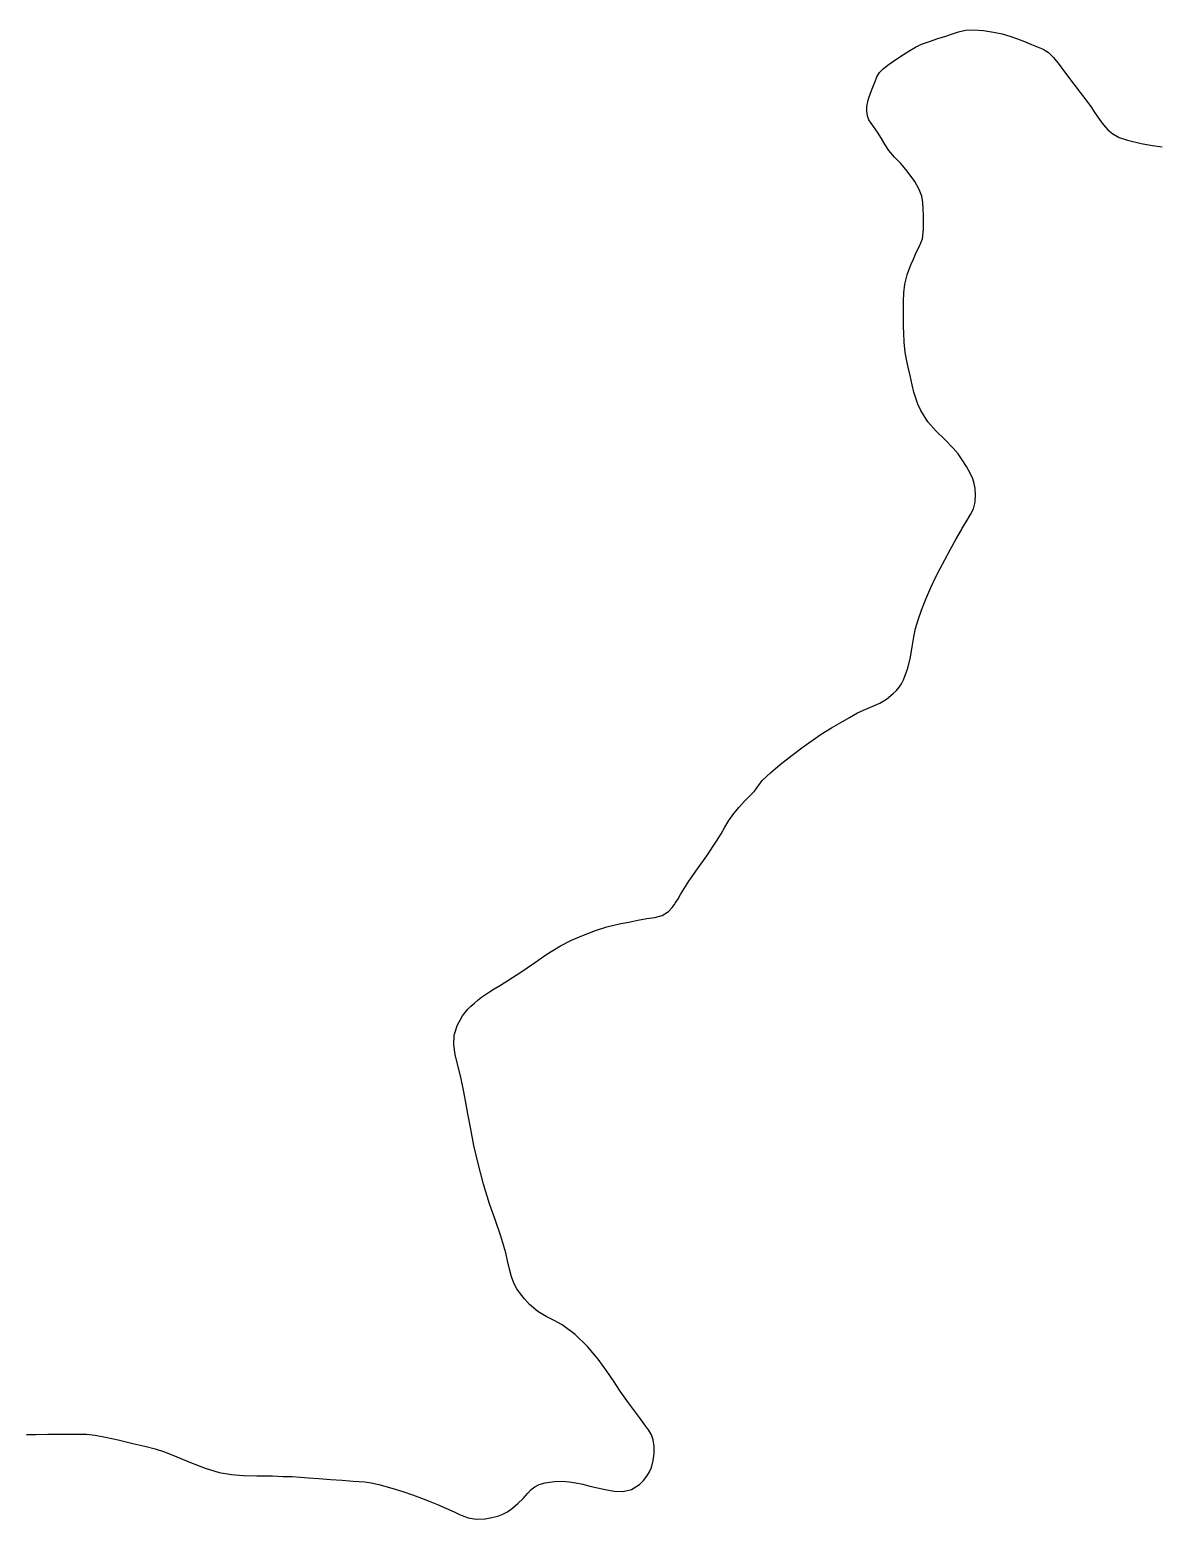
# Model space of a CAD drawing. Header units: inches. Extents: x 11258954 to 11313122, y 3645444 to 3695200.
# Drawn here: x 11273143 to 11273668, y 3691146 to 3691839 of the extents above; entities that cross this region are included whole.
import ezdxf

# ---------------------------------------------------------------- set-up
doc = ezdxf.new("R2010")
doc.units = ezdxf.units.IN
doc.header["$MEASUREMENT"] = 0
for name, color, linetype in [('CorporateLimit', 22, 'Continuous'), ('VotingPrecinct', 233, 'Continuous'), ('Ward', 133, 'Continuous')]:
    doc.layers.add(name, color=color, linetype=linetype)

msp = doc.modelspace()

# ---------------------------------------------------------------- linework, layer by layer
at = {"layer": 'CorporateLimit'}
msp.add_polyline3d([(11273141.219, 3691185.375, 0), (11273145.594, 3691185.375, 0), (11273151.094, 3691185.4375, 0), (11273169.1565, 3691185.5625, 0), (11273173.219, 3691185, 0), (11273178, 3691184.125, 0), (11273183.8125, 3691182.8125, 0), (11273190.719, 3691181.1875, 0), (11273196.2815, 3691179.875, 0), (11273201, 3691178.6875, 0), (11273205.344, 3691177.25, 0), (11273211.094, 3691174.9375, 0), (11273217.5315, 3691172.25, 0), (11273224.2815, 3691169.6875, 0), (11273230.875, 3691167.6875, 0), (11273236.5315, 3691166.6875, 0), (11273242.25, 3691166.3125, 0), (11273248.4375, 3691166.1875, 0), (11273255.625, 3691166.0625, 0), (11273260.5315, 3691165.875, 0), (11273264.844, 3691165.75, 0), (11273268.6875, 3691165.5, 0), (11273272.375, 3691165.25, 0), (11273277.25, 3691164.875, 0), (11273282.625, 3691164.4375, 0), (11273288.0315, 3691164.0625, 0), (11273293.125, 3691163.6875, 0), (11273295.844, 3691163.5, 0), (11273298.5625, 3691163.25, 0), (11273301.5625, 3691162.8125, 0), (11273305.094, 3691162.0625, 0), (11273311.219, 3691160.4375, 0), (11273316.375, 3691158.8125, 0), (11273320.875, 3691157.25, 0), (11273325.0625, 3691155.6875, 0), (11273328.5625, 3691154.3125, 0), (11273332.4065, 3691152.75, 0), (11273336.375, 3691151.0625, 0), (11273340.219, 3691149.3125, 0), (11273342.75, 3691148.1875, 0), (11273343.5, 3691147.8125, 0), (11273346.7815, 3691146.5625, 0), (11273350.4065, 3691145.9375, 0), (11273354.594, 3691146.125, 0), (11273357.719, 3691146.6875, 0), (11273360.4375, 3691147.375, 0), (11273362.8125, 3691148.25, 0), (11273364.9375, 3691149.3125, 0), (11273367.4065, 3691151.0625, 0), (11273369.875, 3691153.25, 0), (11273372.2815, 3691155.625, 0), (11273374.5315, 3691158.0625, 0), (11273376.0625, 3691159.6875, 0), (11273377.719, 3691161.0625, 0), (11273379.7815, 3691162.125, 0), (11273382.5, 3691162.875, 0), (11273386.875, 3691163.4375, 0), (11273390.5315, 3691163.5625, 0), (11273393.75, 3691163.375, 0), (11273396.875, 3691162.875, 0), (11273400.0315, 3691162.1875, 0), (11273403.375, 3691161.375, 0), (11273406.875, 3691160.5, 0), (11273410.4375, 3691159.6875, 0), (11273414.625, 3691158.9375, 0), (11273418.75, 3691158.8125, 0), (11273422.719, 3691159.6875, 0), (11273426.4065, 3691162.0625, 0), (11273428.3125, 3691164, 0), (11273429.844, 3691165.9375, 0), (11273431.0625, 3691167.9375, 0), (11273432, 3691170.0625, 0), (11273432.844, 3691173.1875, 0), (11273433.25, 3691176.5, 0), (11273433.25, 3691179.8125, 0), (11273432.7815, 3691182.8125, 0), (11273431.9375, 3691185.25, 0), (11273430.625, 3691187.5, 0), (11273428.7815, 3691190, 0), (11273426.4065, 3691193.1875, 0), (11273421.344, 3691200.0625, 0), (11273417.5, 3691205.5625, 0), (11273414.3125, 3691210.25, 0), (11273411.25, 3691214.75, 0), (11273407.125, 3691220.375, 0), (11273402.1565, 3691226.3125, 0), (11273396.5315, 3691231.875, 0), (11273390.5, 3691236.3125, 0), (11273386.75, 3691238.3125, 0), (11273382.969, 3691240.1875, 0), (11273379.1565, 3691242.5625, 0), (11273375.3125, 3691245.875, 0), (11273372.969, 3691248.4375, 0), (11273371, 3691250.8125, 0), (11273369.4065, 3691253.125, 0), (11273368.1565, 3691255.4375, 0), (11273366.9375, 3691258.625, 0), (11273365.9065, 3691262.25, 0), (11273365.0315, 3691266.0625, 0), (11273364.1565, 3691269.8125, 0), (11273361.9375, 3691277.5625, 0), (11273359.375, 3691284.8125, 0), (11273356.594, 3691292.5625, 0), (11273353.7815, 3691301.75, 0), (11273351.3125, 3691311.3125, 0), (11273349.4065, 3691319.75, 0), (11273347.875, 3691327.375, 0), (11273346.594, 3691334.4375, 0), (11273345.625, 3691339.6875, 0), (11273344.5, 3691345.5, 0), (11273343.219, 3691351.5625, 0), (11273341.8125, 3691357.5625, 0), (11273340.719, 3691362.125, 0), (11273340.0315, 3691366.5625, 0), (11273340.25, 3691371.125, 0), (11273341.8125, 3691375.9375, 0), (11273342.9375, 3691378.125, 0), (11273344.125, 3691380, 0), (11273345.344, 3691381.625, 0), (11273346.594, 3691383.125, 0), (11273348, 3691384.5625, 0), (11273349.625, 3691386, 0), (11273351.344, 3691387.4375, 0), (11273352.969, 3691388.6875, 0), (11273354.7815, 3691390, 0), (11273356.6565, 3691391.25, 0), (11273358.844, 3691392.5625, 0), (11273361.75, 3691394.3125, 0), (11273370.8125, 3691400.0625, 0), (11273377.5625, 3691404.75, 0), (11273383.375, 3691408.8125, 0), (11273389.6875, 3691412.625, 0), (11273394.844, 3691415.25, 0), (11273400.3125, 3691417.625, 0), (11273405.875, 3691419.75, 0), (11273411.25, 3691421.4375, 0), (11273414.5, 3691422.25, 0), (11273417.8125, 3691422.9375, 0), (11273421.4375, 3691423.6875, 0), (11273425.594, 3691424.625, 0), (11273429.875, 3691425.375, 0), (11273433.625, 3691425.875, 0), (11273436.969, 3691426.75, 0), (11273439.969, 3691428.625, 0), (11273441.6565, 3691430.4375, 0), (11273442.6565, 3691431.8125, 0), (11273443.094, 3691432.4375, 0), (11273444.375, 3691434.5, 0), (11273445.5625, 3691436.5625, 0), (11273449.375, 3691442.625, 0), (11273453.469, 3691448.4375, 0), (11273457.7815, 3691454.5, 0), (11273462.3125, 3691461.3125, 0), (11273464.375, 3691464.75, 0), (11273466.125, 3691467.875, 0), (11273467.969, 3691470.875, 0), (11273470.2815, 3691474.125, 0), (11273472.75, 3691477.125, 0), (11273475.1875, 3691479.75, 0), (11273477.5315, 3691482.1875, 0), (11273479.875, 3691484.5, 0), (11273483.4375, 3691489.5, 0), (11273487.344, 3691493.0625, 0), (11273491.9065, 3691496.9375, 0), (11273497.4375, 3691501.25, 0), (11273502.594, 3691505.125, 0), (11273506.7815, 3691508.1875, 0), (11273510.9065, 3691511, 0), (11273515.7815, 3691514, 0), (11273520.094, 3691516.5625, 0), (11273524.0625, 3691518.875, 0), (11273527.9065, 3691520.9375, 0), (11273531.75, 3691522.75, 0), (11273534.9375, 3691524.0625, 0), (11273538.1875, 3691525.5, 0), (11273541.4065, 3691527.375, 0), (11273544.5, 3691529.9375, 0), (11273546, 3691531.4375, 0), (11273547.25, 3691532.875, 0), (11273548.3125, 3691534.4375, 0), (11273549.2815, 3691536.375, 0), (11273551.219, 3691541.8125, 0), (11273552.5, 3691546.9375, 0), (11273553.344, 3691551.75, 0), (11273554.094, 3691556.3125, 0), (11273554.9065, 3691560.25, 0), (11273556.0315, 3691564.3125, 0), (11273557.5625, 3691568.75, 0), (11273559.6565, 3691573.875, 0), (11273562.0315, 3691579.25, 0), (11273564.0625, 3691583.6875, 0), (11273566.094, 3691587.75, 0), (11273568.4375, 3691592.1875, 0), (11273571.094, 3691597.0625, 0), (11273573.6565, 3691601.6875, 0), (11273576.219, 3691606.1875, 0), (11273576.469, 3691606.625, 0), (11273578.8125, 3691610.5625, 0), (11273580.375, 3691613.1875, 0), (11273581.75, 3691615.9375, 0), (11273582.6565, 3691619, 0), (11273582.8125, 3691622.5625, 0), (11273582.5625, 3691625.3125, 0), (11273582.125, 3691627.625, 0), (11273581.469, 3691629.8125, 0), (11273580.4065, 3691632.125, 0), (11273578.5625, 3691635.5, 0), (11273576.625, 3691638.625, 0), (11273574.625, 3691641.4375, 0), (11273572.4375, 3691644.0625, 0), (11273568.5315, 3691648.0625, 0), (11273564.469, 3691652, 0), (11273560.5625, 3691656.375, 0), (11273557.2815, 3691661.625, 0), (11273555.9375, 3691664.5625, 0), (11273554.9375, 3691667.3125, 0), (11273554.094, 3691670.1875, 0), (11273553.2815, 3691673.625, 0), (11273552.2815, 3691677.9375, 0), (11273551.4065, 3691681.8125, 0), (11273550.6875, 3691685.3125, 0), (11273550.094, 3691688.75, 0), (11273549.594, 3691693.1875, 0), (11273549.344, 3691697.875, 0), (11273549.3125, 3691700.25, 0), (11273549.25, 3691702.75, 0), (11273549.2815, 3691707.9375, 0), (11273549.3125, 3691712.3125, 0), (11273549.375, 3691716.3125, 0), (11273549.8125, 3691720.3125, 0), (11273550.9065, 3691724.6875, 0), (11273551.844, 3691727.375, 0), (11273552.844, 3691729.75, 0), (11273553.844, 3691732, 0), (11273554.875, 3691734.25, 0), (11273555.6565, 3691736, 0), (11273556.469, 3691737.8125, 0), (11273557.25, 3691739.625, 0), (11273558.0625, 3691741.4375, 0), (11273558.5315, 3691745.9375, 0), (11273558.5625, 3691749.25, 0), (11273558.5315, 3691752.375, 0), (11273558.469, 3691755.375, 0), (11273558.2815, 3691758.3125, 0), (11273557.719, 3691761.25, 0), (11273556.5315, 3691764.4375, 0), (11273554.469, 3691768.1875, 0), (11273551.0315, 3691773, 0), (11273547.9375, 3691776.5, 0), (11273545.125, 3691779.4375, 0), (11273542.5, 3691782.5625, 0), (11273540.719, 3691785.25, 0), (11273538.969, 3691788.125, 0), (11273537.1565, 3691791.0625, 0), (11273535.3125, 3691793.6875, 0), (11273534.1875, 3691795.1875, 0), (11273533.1565, 3691796.75, 0), (11273532.4375, 3691798.625, 0), (11273532.125, 3691800.875, 0), (11273532.1565, 3691802.5, 0), (11273532.3125, 3691803.9375, 0), (11273532.594, 3691805.1875, 0), (11273532.9375, 3691806.5, 0), (11273533.875, 3691809.25, 0), (11273534.9375, 3691812.0625, 0), (11273536.0315, 3691814.6875, 0), (11273536.9065, 3691816.875, 0), (11273538.0625, 3691818.8125, 0), (11273539.969, 3691820.75, 0), (11273542.5315, 3691822.75, 0), (11273545.6875, 3691824.8125, 0), (11273549.2815, 3691827.125, 0), (11273552.1565, 3691829.0625, 0), (11273554.8125, 3691830.625, 0), (11273557.6565, 3691832, 0), (11273561.3125, 3691833.3125, 0), (11273565.219, 3691834.5625, 0), (11273568.969, 3691835.6875, 0), (11273572.0315, 3691836.8125, 0), (11273574.7815, 3691837.75, 0), (11273578.0625, 3691838.4375, 0), (11273581.969, 3691838.6875, 0), (11273586.4065, 3691838.375, 0), (11273591.1875, 3691837.625, 0), (11273595.094, 3691836.8125, 0), (11273598.6565, 3691835.75, 0), (11273602.344, 3691834.4375, 0), (11273605.5625, 3691833.1875, 0), (11273608.844, 3691831.875, 0), (11273611.875, 3691830.625, 0), (11273614.3125, 3691829.625, 0), (11273616.6875, 3691828.1875, 0), (11273619.0625, 3691825.75, 0), (11273621.6875, 3691822.5, 0), (11273624.6875, 3691818.4375, 0), (11273628.469, 3691813.375, 0), (11273631.469, 3691809.5, 0), (11273634.094, 3691806.0625, 0), (11273636.6565, 3691802.5, 0), (11273638, 3691800.5, 0), (11273639.375, 3691798.5, 0), (11273640.8125, 3691796.4375, 0), (11273642.25, 3691794.5, 0), (11273644.25, 3691792.1875, 0), (11273646.594, 3691790.25, 0), (11273649.5315, 3691788.625, 0), (11273653.4375, 3691787.3125, 0), (11273659.7815, 3691785.75, 0), (11273665.0315, 3691784.8125, 0), (11273669.6565, 3691784.3125, 0)], dxfattribs=at)
at = {"layer": 'VotingPrecinct'}
msp.add_polyline3d([(11273141.219, 3691185.375, 0), (11273145.594, 3691185.375, 0), (11273151.094, 3691185.4375, 0), (11273169.1565, 3691185.5625, 0), (11273173.219, 3691185, 0), (11273178, 3691184.125, 0), (11273183.8125, 3691182.8125, 0), (11273190.719, 3691181.1875, 0), (11273196.2815, 3691179.875, 0), (11273201, 3691178.6875, 0), (11273205.344, 3691177.25, 0), (11273211.094, 3691174.9375, 0), (11273217.5315, 3691172.25, 0), (11273224.2815, 3691169.6875, 0), (11273230.875, 3691167.6875, 0), (11273236.5315, 3691166.6875, 0), (11273242.25, 3691166.3125, 0), (11273248.4375, 3691166.1875, 0), (11273255.625, 3691166.0625, 0), (11273260.5315, 3691165.875, 0), (11273264.844, 3691165.75, 0), (11273268.6875, 3691165.5, 0), (11273272.375, 3691165.25, 0), (11273277.25, 3691164.875, 0), (11273282.625, 3691164.4375, 0), (11273288.0315, 3691164.0625, 0), (11273293.125, 3691163.6875, 0), (11273295.844, 3691163.5, 0), (11273298.5625, 3691163.25, 0), (11273301.5625, 3691162.8125, 0), (11273305.094, 3691162.0625, 0), (11273311.219, 3691160.4375, 0), (11273316.375, 3691158.8125, 0), (11273320.875, 3691157.25, 0), (11273325.0625, 3691155.6875, 0), (11273328.5625, 3691154.3125, 0), (11273332.4065, 3691152.75, 0), (11273336.375, 3691151.0625, 0), (11273340.219, 3691149.3125, 0), (11273342.75, 3691148.1875, 0), (11273343.5, 3691147.8125, 0), (11273346.7815, 3691146.5625, 0), (11273350.4065, 3691145.9375, 0), (11273354.594, 3691146.125, 0), (11273357.719, 3691146.6875, 0), (11273360.4375, 3691147.375, 0), (11273362.8125, 3691148.25, 0), (11273364.9375, 3691149.3125, 0), (11273367.4065, 3691151.0625, 0), (11273369.875, 3691153.25, 0), (11273372.2815, 3691155.625, 0), (11273374.5315, 3691158.0625, 0), (11273376.0625, 3691159.6875, 0), (11273377.719, 3691161.0625, 0), (11273379.7815, 3691162.125, 0), (11273382.5, 3691162.875, 0), (11273386.875, 3691163.4375, 0), (11273390.5315, 3691163.5625, 0), (11273393.75, 3691163.375, 0), (11273396.875, 3691162.875, 0), (11273400.0315, 3691162.1875, 0), (11273403.375, 3691161.375, 0), (11273406.875, 3691160.5, 0), (11273410.4375, 3691159.6875, 0), (11273414.625, 3691158.9375, 0), (11273418.75, 3691158.8125, 0), (11273422.719, 3691159.6875, 0), (11273426.4065, 3691162.0625, 0), (11273428.3125, 3691164, 0), (11273429.844, 3691165.9375, 0), (11273431.0625, 3691167.9375, 0), (11273432, 3691170.0625, 0), (11273432.844, 3691173.1875, 0), (11273433.25, 3691176.5, 0), (11273433.25, 3691179.8125, 0), (11273432.7815, 3691182.8125, 0), (11273431.9375, 3691185.25, 0), (11273430.625, 3691187.5, 0), (11273428.7815, 3691190, 0), (11273426.4065, 3691193.1875, 0), (11273421.344, 3691200.0625, 0), (11273417.5, 3691205.5625, 0), (11273414.3125, 3691210.25, 0), (11273411.25, 3691214.75, 0), (11273407.125, 3691220.375, 0), (11273402.1565, 3691226.3125, 0), (11273396.5315, 3691231.875, 0), (11273390.5, 3691236.3125, 0), (11273386.75, 3691238.3125, 0), (11273382.969, 3691240.1875, 0), (11273379.1565, 3691242.5625, 0), (11273375.3125, 3691245.875, 0), (11273372.969, 3691248.4375, 0), (11273371, 3691250.8125, 0), (11273369.4065, 3691253.125, 0), (11273368.1565, 3691255.4375, 0), (11273366.9375, 3691258.625, 0), (11273365.9065, 3691262.25, 0), (11273365.0315, 3691266.0625, 0), (11273364.1565, 3691269.8125, 0), (11273361.9375, 3691277.5625, 0), (11273359.375, 3691284.8125, 0), (11273356.594, 3691292.5625, 0), (11273353.7815, 3691301.75, 0), (11273351.3125, 3691311.3125, 0), (11273349.4065, 3691319.75, 0), (11273347.875, 3691327.375, 0), (11273346.594, 3691334.4375, 0), (11273345.625, 3691339.6875, 0), (11273344.5, 3691345.5, 0), (11273343.219, 3691351.5625, 0), (11273341.8125, 3691357.5625, 0), (11273340.719, 3691362.125, 0), (11273340.0315, 3691366.5625, 0), (11273340.25, 3691371.125, 0), (11273341.8125, 3691375.9375, 0), (11273342.9375, 3691378.125, 0), (11273344.125, 3691380, 0), (11273345.344, 3691381.625, 0), (11273346.594, 3691383.125, 0), (11273348, 3691384.5625, 0), (11273349.625, 3691386, 0), (11273351.344, 3691387.4375, 0), (11273352.969, 3691388.6875, 0), (11273354.7815, 3691390, 0), (11273356.6565, 3691391.25, 0), (11273358.844, 3691392.5625, 0), (11273361.75, 3691394.3125, 0), (11273370.8125, 3691400.0625, 0), (11273377.5625, 3691404.75, 0), (11273383.375, 3691408.8125, 0), (11273389.6875, 3691412.625, 0), (11273394.844, 3691415.25, 0), (11273400.3125, 3691417.625, 0), (11273405.875, 3691419.75, 0), (11273411.25, 3691421.4375, 0), (11273414.5, 3691422.25, 0), (11273417.8125, 3691422.9375, 0), (11273421.4375, 3691423.6875, 0), (11273425.594, 3691424.625, 0), (11273429.875, 3691425.375, 0), (11273433.625, 3691425.875, 0), (11273436.969, 3691426.75, 0), (11273439.969, 3691428.625, 0), (11273441.6565, 3691430.4375, 0), (11273442.6565, 3691431.8125, 0), (11273443.094, 3691432.4375, 0), (11273444.375, 3691434.5, 0), (11273445.5625, 3691436.5625, 0), (11273449.375, 3691442.625, 0), (11273453.469, 3691448.4375, 0), (11273457.7815, 3691454.5, 0), (11273462.3125, 3691461.3125, 0), (11273464.375, 3691464.75, 0), (11273466.125, 3691467.875, 0), (11273467.969, 3691470.875, 0), (11273470.2815, 3691474.125, 0), (11273472.75, 3691477.125, 0), (11273475.1875, 3691479.75, 0), (11273477.5315, 3691482.1875, 0), (11273479.875, 3691484.5, 0), (11273483.4375, 3691489.5, 0), (11273487.344, 3691493.0625, 0), (11273491.9065, 3691496.9375, 0), (11273497.4375, 3691501.25, 0), (11273502.594, 3691505.125, 0), (11273506.7815, 3691508.1875, 0), (11273510.9065, 3691511, 0), (11273515.7815, 3691514, 0), (11273520.094, 3691516.5625, 0), (11273524.0625, 3691518.875, 0), (11273527.9065, 3691520.9375, 0), (11273531.75, 3691522.75, 0), (11273534.9375, 3691524.0625, 0), (11273538.1875, 3691525.5, 0), (11273541.4065, 3691527.375, 0), (11273544.5, 3691529.9375, 0), (11273546, 3691531.4375, 0), (11273547.25, 3691532.875, 0), (11273548.3125, 3691534.4375, 0), (11273549.2815, 3691536.375, 0), (11273551.219, 3691541.8125, 0), (11273552.5, 3691546.9375, 0), (11273553.344, 3691551.75, 0), (11273554.094, 3691556.3125, 0), (11273554.9065, 3691560.25, 0), (11273556.0315, 3691564.3125, 0), (11273557.5625, 3691568.75, 0), (11273559.6565, 3691573.875, 0), (11273562.0315, 3691579.25, 0), (11273564.0625, 3691583.6875, 0), (11273566.094, 3691587.75, 0), (11273568.4375, 3691592.1875, 0), (11273571.094, 3691597.0625, 0), (11273573.6565, 3691601.6875, 0), (11273576.219, 3691606.1875, 0), (11273576.469, 3691606.625, 0), (11273578.8125, 3691610.5625, 0), (11273580.375, 3691613.1875, 0), (11273581.75, 3691615.9375, 0), (11273582.6565, 3691619, 0), (11273582.8125, 3691622.5625, 0), (11273582.5625, 3691625.3125, 0), (11273582.125, 3691627.625, 0), (11273581.469, 3691629.8125, 0), (11273580.4065, 3691632.125, 0), (11273578.5625, 3691635.5, 0), (11273576.625, 3691638.625, 0), (11273574.625, 3691641.4375, 0), (11273572.4375, 3691644.0625, 0), (11273568.5315, 3691648.0625, 0), (11273564.469, 3691652, 0), (11273560.5625, 3691656.375, 0), (11273557.2815, 3691661.625, 0), (11273555.9375, 3691664.5625, 0), (11273554.9375, 3691667.3125, 0), (11273554.094, 3691670.1875, 0), (11273553.2815, 3691673.625, 0), (11273552.2815, 3691677.9375, 0), (11273551.4065, 3691681.8125, 0), (11273550.6875, 3691685.3125, 0), (11273550.094, 3691688.75, 0), (11273549.594, 3691693.1875, 0), (11273549.344, 3691697.875, 0), (11273549.3125, 3691700.25, 0), (11273549.25, 3691702.75, 0), (11273549.2815, 3691707.9375, 0), (11273549.3125, 3691712.3125, 0), (11273549.375, 3691716.3125, 0), (11273549.8125, 3691720.3125, 0), (11273550.9065, 3691724.6875, 0), (11273551.844, 3691727.375, 0), (11273552.844, 3691729.75, 0), (11273553.844, 3691732, 0), (11273554.875, 3691734.25, 0), (11273555.6565, 3691736, 0), (11273556.469, 3691737.8125, 0), (11273557.25, 3691739.625, 0), (11273558.0625, 3691741.4375, 0), (11273558.5315, 3691745.9375, 0), (11273558.5625, 3691749.25, 0), (11273558.5315, 3691752.375, 0), (11273558.469, 3691755.375, 0), (11273558.2815, 3691758.3125, 0), (11273557.719, 3691761.25, 0), (11273556.5315, 3691764.4375, 0), (11273554.469, 3691768.1875, 0), (11273551.0315, 3691773, 0), (11273547.9375, 3691776.5, 0), (11273545.125, 3691779.4375, 0), (11273542.5, 3691782.5625, 0), (11273540.719, 3691785.25, 0), (11273538.969, 3691788.125, 0), (11273537.1565, 3691791.0625, 0), (11273535.3125, 3691793.6875, 0), (11273534.1875, 3691795.1875, 0), (11273533.1565, 3691796.75, 0), (11273532.4375, 3691798.625, 0), (11273532.125, 3691800.875, 0), (11273532.1565, 3691802.5, 0), (11273532.3125, 3691803.9375, 0), (11273532.594, 3691805.1875, 0), (11273532.9375, 3691806.5, 0), (11273533.875, 3691809.25, 0), (11273534.9375, 3691812.0625, 0), (11273536.0315, 3691814.6875, 0), (11273536.9065, 3691816.875, 0), (11273538.0625, 3691818.8125, 0), (11273539.969, 3691820.75, 0), (11273542.5315, 3691822.75, 0), (11273545.6875, 3691824.8125, 0), (11273549.2815, 3691827.125, 0), (11273552.1565, 3691829.0625, 0), (11273554.8125, 3691830.625, 0), (11273557.6565, 3691832, 0), (11273561.3125, 3691833.3125, 0), (11273565.219, 3691834.5625, 0), (11273568.969, 3691835.6875, 0), (11273572.0315, 3691836.8125, 0), (11273574.7815, 3691837.75, 0), (11273578.0625, 3691838.4375, 0), (11273581.969, 3691838.6875, 0), (11273586.4065, 3691838.375, 0), (11273591.1875, 3691837.625, 0), (11273595.094, 3691836.8125, 0), (11273598.6565, 3691835.75, 0), (11273602.344, 3691834.4375, 0), (11273605.5625, 3691833.1875, 0), (11273608.844, 3691831.875, 0), (11273611.875, 3691830.625, 0), (11273614.3125, 3691829.625, 0), (11273616.6875, 3691828.1875, 0), (11273619.0625, 3691825.75, 0), (11273621.6875, 3691822.5, 0), (11273624.6875, 3691818.4375, 0), (11273628.469, 3691813.375, 0), (11273631.469, 3691809.5, 0), (11273634.094, 3691806.0625, 0), (11273636.6565, 3691802.5, 0), (11273638, 3691800.5, 0), (11273639.375, 3691798.5, 0), (11273640.8125, 3691796.4375, 0), (11273642.25, 3691794.5, 0), (11273644.25, 3691792.1875, 0), (11273646.594, 3691790.25, 0), (11273649.5315, 3691788.625, 0), (11273653.4375, 3691787.3125, 0), (11273659.7815, 3691785.75, 0), (11273665.0315, 3691784.8125, 0), (11273669.6565, 3691784.3125, 0)], dxfattribs=at)
at = {"layer": 'Ward'}
msp.add_polyline3d([(11273141.219, 3691185.375, 0), (11273145.594, 3691185.375, 0), (11273151.094, 3691185.4375, 0), (11273169.1565, 3691185.5625, 0), (11273173.219, 3691185, 0), (11273178, 3691184.125, 0), (11273183.8125, 3691182.8125, 0), (11273190.719, 3691181.1875, 0), (11273196.2815, 3691179.875, 0), (11273201, 3691178.6875, 0), (11273205.344, 3691177.25, 0), (11273211.094, 3691174.9375, 0), (11273217.5315, 3691172.25, 0), (11273224.2815, 3691169.6875, 0), (11273230.875, 3691167.6875, 0), (11273236.5315, 3691166.6875, 0), (11273242.25, 3691166.3125, 0), (11273248.4375, 3691166.1875, 0), (11273255.625, 3691166.0625, 0), (11273260.5315, 3691165.875, 0), (11273264.844, 3691165.75, 0), (11273268.6875, 3691165.5, 0), (11273272.375, 3691165.25, 0), (11273277.25, 3691164.875, 0), (11273282.625, 3691164.4375, 0), (11273288.0315, 3691164.0625, 0), (11273293.125, 3691163.6875, 0), (11273295.844, 3691163.5, 0), (11273298.5625, 3691163.25, 0), (11273301.5625, 3691162.8125, 0), (11273305.094, 3691162.0625, 0), (11273311.219, 3691160.4375, 0), (11273316.375, 3691158.8125, 0), (11273320.875, 3691157.25, 0), (11273325.0625, 3691155.6875, 0), (11273328.5625, 3691154.3125, 0), (11273332.4065, 3691152.75, 0), (11273336.375, 3691151.0625, 0), (11273340.219, 3691149.3125, 0), (11273342.75, 3691148.1875, 0), (11273343.5, 3691147.8125, 0), (11273346.7815, 3691146.5625, 0), (11273350.4065, 3691145.9375, 0), (11273354.594, 3691146.125, 0), (11273357.719, 3691146.6875, 0), (11273360.4375, 3691147.375, 0), (11273362.8125, 3691148.25, 0), (11273364.9375, 3691149.3125, 0), (11273367.4065, 3691151.0625, 0), (11273369.875, 3691153.25, 0), (11273372.2815, 3691155.625, 0), (11273374.5315, 3691158.0625, 0), (11273376.0625, 3691159.6875, 0), (11273377.719, 3691161.0625, 0), (11273379.7815, 3691162.125, 0), (11273382.5, 3691162.875, 0), (11273386.875, 3691163.4375, 0), (11273390.5315, 3691163.5625, 0), (11273393.75, 3691163.375, 0), (11273396.875, 3691162.875, 0), (11273400.0315, 3691162.1875, 0), (11273403.375, 3691161.375, 0), (11273406.875, 3691160.5, 0), (11273410.4375, 3691159.6875, 0), (11273414.625, 3691158.9375, 0), (11273418.75, 3691158.8125, 0), (11273422.719, 3691159.6875, 0), (11273426.4065, 3691162.0625, 0), (11273428.3125, 3691164, 0), (11273429.844, 3691165.9375, 0), (11273431.0625, 3691167.9375, 0), (11273432, 3691170.0625, 0), (11273432.844, 3691173.1875, 0), (11273433.25, 3691176.5, 0), (11273433.25, 3691179.8125, 0), (11273432.7815, 3691182.8125, 0), (11273431.9375, 3691185.25, 0), (11273430.625, 3691187.5, 0), (11273428.7815, 3691190, 0), (11273426.4065, 3691193.1875, 0), (11273421.344, 3691200.0625, 0), (11273417.5, 3691205.5625, 0), (11273414.3125, 3691210.25, 0), (11273411.25, 3691214.75, 0), (11273407.125, 3691220.375, 0), (11273402.1565, 3691226.3125, 0), (11273396.5315, 3691231.875, 0), (11273390.5, 3691236.3125, 0), (11273386.75, 3691238.3125, 0), (11273382.969, 3691240.1875, 0), (11273379.1565, 3691242.5625, 0), (11273375.3125, 3691245.875, 0), (11273372.969, 3691248.4375, 0), (11273371, 3691250.8125, 0), (11273369.4065, 3691253.125, 0), (11273368.1565, 3691255.4375, 0), (11273366.9375, 3691258.625, 0), (11273365.9065, 3691262.25, 0), (11273365.0315, 3691266.0625, 0), (11273364.1565, 3691269.8125, 0), (11273361.9375, 3691277.5625, 0), (11273359.375, 3691284.8125, 0), (11273356.594, 3691292.5625, 0), (11273353.7815, 3691301.75, 0), (11273351.3125, 3691311.3125, 0), (11273349.4065, 3691319.75, 0), (11273347.875, 3691327.375, 0), (11273346.594, 3691334.4375, 0), (11273345.625, 3691339.6875, 0), (11273344.5, 3691345.5, 0), (11273343.219, 3691351.5625, 0), (11273341.8125, 3691357.5625, 0), (11273340.719, 3691362.125, 0), (11273340.0315, 3691366.5625, 0), (11273340.25, 3691371.125, 0), (11273341.8125, 3691375.9375, 0), (11273342.9375, 3691378.125, 0), (11273344.125, 3691380, 0), (11273345.344, 3691381.625, 0), (11273346.594, 3691383.125, 0), (11273348, 3691384.5625, 0), (11273349.625, 3691386, 0), (11273351.344, 3691387.4375, 0), (11273352.969, 3691388.6875, 0), (11273354.7815, 3691390, 0), (11273356.6565, 3691391.25, 0), (11273358.844, 3691392.5625, 0), (11273361.75, 3691394.3125, 0), (11273370.8125, 3691400.0625, 0), (11273377.5625, 3691404.75, 0), (11273383.375, 3691408.8125, 0), (11273389.6875, 3691412.625, 0), (11273394.844, 3691415.25, 0), (11273400.3125, 3691417.625, 0), (11273405.875, 3691419.75, 0), (11273411.25, 3691421.4375, 0), (11273414.5, 3691422.25, 0), (11273417.8125, 3691422.9375, 0), (11273421.4375, 3691423.6875, 0), (11273425.594, 3691424.625, 0), (11273429.875, 3691425.375, 0), (11273433.625, 3691425.875, 0), (11273436.969, 3691426.75, 0), (11273439.969, 3691428.625, 0), (11273441.6565, 3691430.4375, 0), (11273442.6565, 3691431.8125, 0), (11273443.094, 3691432.4375, 0), (11273444.375, 3691434.5, 0), (11273445.5625, 3691436.5625, 0), (11273449.375, 3691442.625, 0), (11273453.469, 3691448.4375, 0), (11273457.7815, 3691454.5, 0), (11273462.3125, 3691461.3125, 0), (11273464.375, 3691464.75, 0), (11273466.125, 3691467.875, 0), (11273467.969, 3691470.875, 0), (11273470.2815, 3691474.125, 0), (11273472.75, 3691477.125, 0), (11273475.1875, 3691479.75, 0), (11273477.5315, 3691482.1875, 0), (11273479.875, 3691484.5, 0), (11273483.4375, 3691489.5, 0), (11273487.344, 3691493.0625, 0), (11273491.9065, 3691496.9375, 0), (11273497.4375, 3691501.25, 0), (11273502.594, 3691505.125, 0), (11273506.7815, 3691508.1875, 0), (11273510.9065, 3691511, 0), (11273515.7815, 3691514, 0), (11273520.094, 3691516.5625, 0), (11273524.0625, 3691518.875, 0), (11273527.9065, 3691520.9375, 0), (11273531.75, 3691522.75, 0), (11273534.9375, 3691524.0625, 0), (11273538.1875, 3691525.5, 0), (11273541.4065, 3691527.375, 0), (11273544.5, 3691529.9375, 0), (11273546, 3691531.4375, 0), (11273547.25, 3691532.875, 0), (11273548.3125, 3691534.4375, 0), (11273549.2815, 3691536.375, 0), (11273551.219, 3691541.8125, 0), (11273552.5, 3691546.9375, 0), (11273553.344, 3691551.75, 0), (11273554.094, 3691556.3125, 0), (11273554.9065, 3691560.25, 0), (11273556.0315, 3691564.3125, 0), (11273557.5625, 3691568.75, 0), (11273559.6565, 3691573.875, 0), (11273562.0315, 3691579.25, 0), (11273564.0625, 3691583.6875, 0), (11273566.094, 3691587.75, 0), (11273568.4375, 3691592.1875, 0), (11273571.094, 3691597.0625, 0), (11273573.6565, 3691601.6875, 0), (11273576.219, 3691606.1875, 0), (11273576.469, 3691606.625, 0), (11273578.8125, 3691610.5625, 0), (11273580.375, 3691613.1875, 0), (11273581.75, 3691615.9375, 0), (11273582.6565, 3691619, 0), (11273582.8125, 3691622.5625, 0), (11273582.5625, 3691625.3125, 0), (11273582.125, 3691627.625, 0), (11273581.469, 3691629.8125, 0), (11273580.4065, 3691632.125, 0), (11273578.5625, 3691635.5, 0), (11273576.625, 3691638.625, 0), (11273574.625, 3691641.4375, 0), (11273572.4375, 3691644.0625, 0), (11273568.5315, 3691648.0625, 0), (11273564.469, 3691652, 0), (11273560.5625, 3691656.375, 0), (11273557.2815, 3691661.625, 0), (11273555.9375, 3691664.5625, 0), (11273554.9375, 3691667.3125, 0), (11273554.094, 3691670.1875, 0), (11273553.2815, 3691673.625, 0), (11273552.2815, 3691677.9375, 0), (11273551.4065, 3691681.8125, 0), (11273550.6875, 3691685.3125, 0), (11273550.094, 3691688.75, 0), (11273549.594, 3691693.1875, 0), (11273549.344, 3691697.875, 0), (11273549.3125, 3691700.25, 0), (11273549.25, 3691702.75, 0), (11273549.2815, 3691707.9375, 0), (11273549.3125, 3691712.3125, 0), (11273549.375, 3691716.3125, 0), (11273549.8125, 3691720.3125, 0), (11273550.9065, 3691724.6875, 0), (11273551.844, 3691727.375, 0), (11273552.844, 3691729.75, 0), (11273553.844, 3691732, 0), (11273554.875, 3691734.25, 0), (11273555.6565, 3691736, 0), (11273556.469, 3691737.8125, 0), (11273557.25, 3691739.625, 0), (11273558.0625, 3691741.4375, 0), (11273558.5315, 3691745.9375, 0), (11273558.5625, 3691749.25, 0), (11273558.5315, 3691752.375, 0), (11273558.469, 3691755.375, 0), (11273558.2815, 3691758.3125, 0), (11273557.719, 3691761.25, 0), (11273556.5315, 3691764.4375, 0), (11273554.469, 3691768.1875, 0), (11273551.0315, 3691773, 0), (11273547.9375, 3691776.5, 0), (11273545.125, 3691779.4375, 0), (11273542.5, 3691782.5625, 0), (11273540.719, 3691785.25, 0), (11273538.969, 3691788.125, 0), (11273537.1565, 3691791.0625, 0), (11273535.3125, 3691793.6875, 0), (11273534.1875, 3691795.1875, 0), (11273533.1565, 3691796.75, 0), (11273532.4375, 3691798.625, 0), (11273532.125, 3691800.875, 0), (11273532.1565, 3691802.5, 0), (11273532.3125, 3691803.9375, 0), (11273532.594, 3691805.1875, 0), (11273532.9375, 3691806.5, 0), (11273533.875, 3691809.25, 0), (11273534.9375, 3691812.0625, 0), (11273536.0315, 3691814.6875, 0), (11273536.9065, 3691816.875, 0), (11273538.0625, 3691818.8125, 0), (11273539.969, 3691820.75, 0), (11273542.5315, 3691822.75, 0), (11273545.6875, 3691824.8125, 0), (11273549.2815, 3691827.125, 0), (11273552.1565, 3691829.0625, 0), (11273554.8125, 3691830.625, 0), (11273557.6565, 3691832, 0), (11273561.3125, 3691833.3125, 0), (11273565.219, 3691834.5625, 0), (11273568.969, 3691835.6875, 0), (11273572.0315, 3691836.8125, 0), (11273574.7815, 3691837.75, 0), (11273578.0625, 3691838.4375, 0), (11273581.969, 3691838.6875, 0), (11273586.4065, 3691838.375, 0), (11273591.1875, 3691837.625, 0), (11273595.094, 3691836.8125, 0), (11273598.6565, 3691835.75, 0), (11273602.344, 3691834.4375, 0), (11273605.5625, 3691833.1875, 0), (11273608.844, 3691831.875, 0), (11273611.875, 3691830.625, 0), (11273614.3125, 3691829.625, 0), (11273616.6875, 3691828.1875, 0), (11273619.0625, 3691825.75, 0), (11273621.6875, 3691822.5, 0), (11273624.6875, 3691818.4375, 0), (11273628.469, 3691813.375, 0), (11273631.469, 3691809.5, 0), (11273634.094, 3691806.0625, 0), (11273636.6565, 3691802.5, 0), (11273638, 3691800.5, 0), (11273639.375, 3691798.5, 0), (11273640.8125, 3691796.4375, 0), (11273642.25, 3691794.5, 0), (11273644.25, 3691792.1875, 0), (11273646.594, 3691790.25, 0), (11273649.5315, 3691788.625, 0), (11273653.4375, 3691787.3125, 0), (11273659.7815, 3691785.75, 0), (11273665.0315, 3691784.8125, 0), (11273669.6565, 3691784.3125, 0)], dxfattribs=at)

doc.saveas('drawing.dxf')
